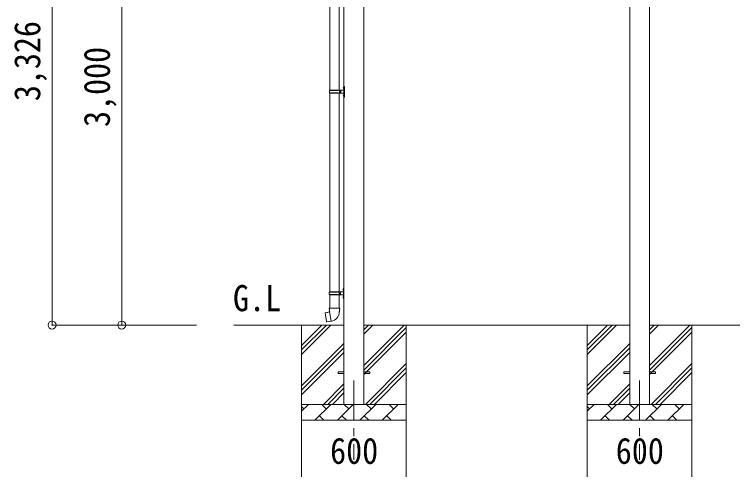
# Model space of a CAD drawing. Units: millimetres at full size, sheet at 1:50. Extents: x -14053 to 14053, y -9700 to 9700.
# Drawn here: x 115 to 4641, y -6582 to -3709 of the extents above; entities that cross this region are included whole.
import ezdxf
from ezdxf.enums import TextEntityAlignment as Align

# ---------------------------------------------------------------- set-up
doc = ezdxf.new("R2010")
doc.units = ezdxf.units.MM
doc.header["$LTSCALE"] = 50
doc.header["$PDMODE"] = 32
doc.header["$PDSIZE"] = 50
doc.linetypes.add('CHAIN1', pattern=[8, 5, -1, 1, -1])
for name, color, linetype, lineweight in [('0-0_0', 7, 'Continuous', 9), ('0-1_Defpoints', 4, 'Continuous', 9), ('0-2_TEXT1', 7, 'Continuous', 9), ('0-6_PARTS1', 6, 'Continuous', 9)]:
    doc.layers.add(name, color=color, linetype=linetype, lineweight=lineweight)
doc.styles.add('ＭＳ ゴシック', font='')
doc.styles.get('ＭＳ ゴシック').set_extended_font_data('MS Gothic')

msp = doc.modelspace()

# ---------------------------------------------------------------- linework, layer by layer
at = {"layer": '0-0_0'}
for p, q in [((2192.08, -5669.8), (1497.92, -5669.8)), ((1924.58, -5798.28), (2053.07, -5669.8)), ((1924.58, -5826.56), (2081.35, -5669.8)), ((1924.58, -5854.85), (2109.63, -5669.8)), ((1924.58, -5669.8), (1924.58, -6269.8)), ((2317.08, -5698.62), (2345.91, -5669.8)), ((2317.08, -5726.91), (2374.19, -5669.8)), ((2317.08, -5924.9), (2572.18, -5669.8)), ((3992.08, -5669.8), (2317.08, -5669.8)), ((2317.08, -5953.18), (2584.58, -5685.68)), ((2584.58, -5669.8), (2584.58, -6269.8)), ((3724.58, -5798.28), (3853.07, -5669.8)), ((3724.58, -5826.56), (3881.35, -5669.8)), ((3724.58, -5854.85), (3909.63, -5669.8)), ((3724.58, -5669.8), (3724.58, -6269.8)), ((4117.08, -5698.62), (4145.91, -5669.8)), ((4117.08, -5726.91), (4174.19, -5669.8)), ((4117.08, -5924.9), (4372.18, -5669.8)), ((5792.08, -5669.8), (4117.08, -5669.8)), ((4117.08, -5953.18), (4384.58, -5685.68)), ((4384.58, -5669.8), (4384.58, -6269.8)), ((2317.08, -5981.46), (2584.58, -5713.96)), ((4117.08, -5981.46), (4384.58, -5713.96)), ((1924.58, -6052.84), (2192.08, -5785.34)), ((3724.58, -6052.84), (3992.08, -5785.34)), ((1924.58, -6081.12), (2192.08, -5813.62)), ((3724.58, -6081.12), (3992.08, -5813.62)), ((1924.58, -6109.41), (2192.08, -5841.91)), ((3724.58, -6109.41), (3992.08, -5841.91)), ((2326.74, -6169.8), (2584.58, -5911.95)), ((4126.74, -6169.8), (4384.58, -5911.95)), ((2355.03, -6169.8), (2584.58, -5940.24)), ((2383.31, -6169.8), (2584.58, -5968.52)), ((4155.03, -6169.8), (4384.58, -5940.24)), ((4183.31, -6169.8), (4384.58, -5968.52)), ((2062.18, -6169.8), (2192.08, -6039.9)), ((3862.18, -6169.8), (3992.08, -6039.9)), ((2090.47, -6169.8), (2192.08, -6068.18)), ((2118.75, -6169.8), (2192.08, -6096.46)), ((3890.47, -6169.8), (3992.08, -6068.18)), ((3918.75, -6169.8), (3992.08, -6096.46)), ((1924.58, -6212.69), (1967.48, -6169.8)), ((1924.58, -6169.8), (2584.58, -6169.8)), ((1938.92, -6198.35), (1924.58, -6184.01)), ((2008.9, -6269.8), (2108.9, -6169.8)), ((2080.34, -6198.35), (2051.79, -6169.8)), ((2150.32, -6269.8), (2250.32, -6169.8)), ((2221.77, -6198.35), (2193.21, -6169.8)), ((2291.74, -6269.8), (2391.74, -6169.8)), ((2363.19, -6198.35), (2334.63, -6169.8)), ((2433.16, -6269.8), (2533.16, -6169.8)), ((2504.61, -6198.35), (2476.06, -6169.8)), ((2581.3, -6169.8), (2584.58, -6166.51)), ((3724.58, -6212.69), (3767.48, -6169.8)), ((3724.58, -6169.8), (4384.58, -6169.8)), ((3738.92, -6198.35), (3724.58, -6184.01)), ((3808.9, -6269.8), (3908.9, -6169.8)), ((3880.34, -6198.35), (3851.79, -6169.8)), ((3950.32, -6269.8), (4050.32, -6169.8)), ((4021.77, -6198.35), (3993.21, -6169.8)), ((4091.74, -6269.8), (4191.74, -6169.8)), ((4163.19, -6198.35), (4134.63, -6169.8)), ((4233.16, -6269.8), (4333.16, -6169.8)), ((4304.61, -6198.35), (4276.06, -6169.8)), ((4381.3, -6169.8), (4384.58, -6166.51)), ((2037.45, -6241.24), (2066.01, -6269.8)), ((2178.87, -6241.24), (2207.43, -6269.8)), ((2320.29, -6241.24), (2348.85, -6269.8)), ((2461.72, -6241.24), (2490.27, -6269.8)), ((3837.45, -6241.24), (3866.01, -6269.8)), ((3978.87, -6241.24), (4007.43, -6269.8)), ((4120.29, -6241.24), (4148.85, -6269.8)), ((4261.72, -6241.24), (4290.27, -6269.8)), ((2584.58, -6269.8), (1924.58, -6269.8)), ((4384.58, -6269.8), (3724.58, -6269.8))]:
    msp.add_line(p, q, dxfattribs=at)
at = {"layer": '0-1_Defpoints'}
for p, q in [((3992.08, -2612.3), (3992.08, -6169.8)), ((4117.08, -6169.8), (4117.08, -2612.3)), ((2192.08, -2672.3), (2192.08, -6169.8)), ((2317.08, -6169.8), (2317.08, -2672.3)), ((2154.58, -5974.3), (2154.58, -5965.3)), ((2154.58, -5965.3), (2192.08, -5965.3)), ((2317.08, -5965.3), (2354.58, -5965.3)), ((2354.58, -5974.3), (2354.58, -5965.3)), ((3954.58, -5974.3), (3954.58, -5965.3)), ((3954.58, -5965.3), (3992.08, -5965.3)), ((4117.08, -5965.3), (4154.58, -5965.3)), ((4154.58, -5974.3), (4154.58, -5965.3)), ((2154.58, -5974.3), (2192.08, -5974.3)), ((2317.08, -5974.3), (2354.58, -5974.3)), ((3954.58, -5974.3), (3992.08, -5974.3)), ((4117.08, -5974.3), (4154.58, -5974.3))]:
    msp.add_line(p, q, dxfattribs=at)
at = {"layer": '0-1_Defpoints', "color": 7, "linetype": 'CHAIN1'}
for p, q in [((2254.58, -6019.8), (2254.58, -6519.8)), ((4054.58, -6019.8), (4054.58, -6519.8))]:
    msp.add_line(p, q, dxfattribs=at)
at = {"layer": '0-2_TEXT1'}
for p, q in [((2102.08, -2933.8), (2102.08, -4188.3)), ((2162.08, -2933.8), (2162.08, -4188.3)), ((2101.58, -4190.3), (2151.92, -4190.3)), ((2101.58, -4204.3), (2151.92, -4204.3)), ((2102.08, -4206.29), (2102.08, -5460.8)), ((2102.58, -4188.3), (2102.58, -4190.3)), ((2102.58, -4188.3), (2188.58, -4188.3)), ((2102.58, -4206.3), (2102.58, -4204.3)), ((2102.58, -4206.3), (2188.58, -4206.3)), ((2161.58, -4188.3), (2161.58, -4192.8)), ((2161.58, -4206.3), (2161.58, -4201.8)), ((2162.08, -4206.29), (2162.08, -5460.8)), ((2169.58, -4188.3), (2169.58, -4197.3)), ((2169.58, -4206.3), (2169.58, -4197.3)), ((2188.28, -4171.15), (2190.33, -4172.15)), ((2188.28, -4175.44), (2190.33, -4174.45)), ((2189.55, -4169.15), (2189.55, -4177.45)), ((2189.55, -4169.15), (2190.18, -4169.15)), ((2189.55, -4177.45), (2190.18, -4177.45)), ((2190.18, -4169.15), (2190.58, -4169.55)), ((2190.18, -4169.15), (2190.18, -4177.45)), ((2190.18, -4177.45), (2190.58, -4177.05)), ((2190.33, -4172.15), (2190.94, -4173.3)), ((2190.33, -4174.45), (2190.94, -4173.3)), ((2190.58, -4165.3), (2193.58, -4163.8)), ((2190.58, -4165.3), (2190.58, -4197.3)), ((2190.58, -4169.55), (2190.58, -4177.05)), ((2190.58, -4229.3), (2190.58, -4197.3)), ((2193.58, -4163.8), (2194.58, -4163.8)), ((2193.58, -4163.8), (2193.58, -4197.3)), ((2193.58, -4230.8), (2193.58, -4197.3)), ((2194.58, -4163.8), (2194.58, -4197.3)), ((2194.58, -4230.8), (2194.58, -4197.3)), ((2188.28, -4219.15), (2190.33, -4220.15)), ((2188.28, -4223.44), (2190.33, -4222.45)), ((2189.55, -4217.15), (2189.55, -4225.45)), ((2189.55, -4217.15), (2190.18, -4217.15)), ((2189.55, -4225.45), (2190.18, -4225.45)), ((2190.18, -4217.15), (2190.58, -4217.55)), ((2190.18, -4217.15), (2190.18, -4225.45)), ((2190.18, -4225.45), (2190.58, -4225.05)), ((2190.33, -4220.15), (2190.94, -4221.3)), ((2190.33, -4222.45), (2190.94, -4221.3)), ((2190.58, -4217.55), (2190.58, -4225.05)), ((2190.58, -4229.3), (2193.58, -4230.8)), ((2193.58, -4230.8), (2194.58, -4230.8)), ((2099.08, -5462.8), (2149.42, -5462.8)), ((2100.08, -5460.8), (2100.08, -5462.8)), ((2100.08, -5460.8), (2186.08, -5460.8)), ((2159.08, -5460.8), (2159.08, -5465.3)), ((2159.08, -5478.8), (2159.08, -5474.3)), ((2167.08, -5460.8), (2167.08, -5469.8)), ((2167.08, -5478.8), (2167.08, -5469.8)), ((2185.78, -5443.65), (2187.83, -5444.65)), ((2185.78, -5447.94), (2187.83, -5446.95)), ((2187.05, -5441.65), (2187.05, -5449.95)), ((2187.05, -5441.65), (2187.68, -5441.65)), ((2187.05, -5449.95), (2187.68, -5449.95)), ((2187.68, -5441.65), (2188.08, -5442.05)), ((2187.68, -5441.65), (2187.68, -5449.95)), ((2187.68, -5449.95), (2188.08, -5449.55)), ((2187.83, -5444.65), (2188.44, -5445.8)), ((2187.83, -5446.95), (2188.44, -5445.8)), ((2188.08, -5437.8), (2191.08, -5436.3)), ((2188.08, -5437.8), (2188.08, -5469.8)), ((2188.08, -5442.05), (2188.08, -5449.55)), ((2188.08, -5501.8), (2188.08, -5469.8)), ((2191.08, -5436.3), (2192.08, -5436.3)), ((2191.08, -5436.3), (2191.08, -5469.8)), ((2191.08, -5503.3), (2191.08, -5469.8)), ((2192.08, -5436.3), (2192.08, -5469.8)), ((2192.08, -5503.3), (2192.08, -5469.8)), ((2099.08, -5476.8), (2149.42, -5476.8)), ((2100.08, -5478.8), (2100.08, -5476.8)), ((2100.08, -5478.8), (2186.08, -5478.8)), ((2102.08, -5478.8), (2102.08, -5563.72)), ((2162.08, -5478.8), (2162.08, -5563.72)), ((2185.78, -5491.65), (2187.83, -5492.65)), ((2185.78, -5495.94), (2187.83, -5494.95)), ((2187.05, -5489.65), (2187.05, -5497.95)), ((2187.05, -5489.65), (2187.68, -5489.65)), ((2187.05, -5497.95), (2187.68, -5497.95)), ((2187.68, -5489.65), (2188.08, -5490.05)), ((2187.68, -5489.65), (2187.68, -5497.95)), ((2187.68, -5497.95), (2188.08, -5497.55)), ((2187.83, -5492.65), (2188.44, -5493.8)), ((2187.83, -5494.95), (2188.44, -5493.8)), ((2188.08, -5490.05), (2188.08, -5497.55)), ((2100.23, -5563.72), (2098.08, -5564.51)), ((2098.08, -5564.51), (2098.08, -5568.12)), ((2100.23, -5563.72), (2100.32, -5568.94)), ((2100.23, -5563.72), (2132.08, -5563.72)), ((2163.93, -5563.72), (2132.08, -5563.72)), ((2163.93, -5563.72), (2163.84, -5568.94)), ((2163.93, -5563.72), (2166.08, -5564.51)), ((2166.08, -5564.51), (2166.08, -5568.12)), ((2072.81, -5593.35), (2082.44, -5647.9)), ((2086.37, -5589.57), (2086.15, -5589.81)), ((2088.33, -5589.2), (2086.37, -5589.57)), ((2088.61, -5589.35), (2088.33, -5589.2)), ((2098.08, -5568.12), (2100.32, -5568.94)), ((2100.32, -5568.94), (2100.58, -5583.72)), ((2100.58, -5583.72), (2101.93, -5585.72)), ((2111.85, -5644.22), (2101.71, -5586.75)), ((2101.74, -5585.93), (2101.74, -5586.63)), ((2101.93, -5585.72), (2101.9, -5585.73)), ((2162.27, -5585.67), (2162.2, -5587.83)), ((2163.58, -5583.72), (2162.27, -5585.67)), ((2163.84, -5568.94), (2163.58, -5583.72)), ((2166.08, -5568.12), (2163.84, -5568.94)), ((2083.6, -5648.73), (2082.44, -5647.9)), ((2111.58, -5644.13), (2083.6, -5648.73)), ((2096.46, -5646.82), (2096.18, -5646.66)), ((2098.43, -5646.49), (2096.46, -5646.82)), ((2098.64, -5646.25), (2098.43, -5646.49)), ((2112.15, -5644.98), (2111.91, -5644.32))]:
    msp.add_line(p, q, dxfattribs=at)
for points in [[(2161.58, -4192.8), (2163.58, -4192.8), (2163.58, -4197.3)], [(2161.58, -4201.8), (2163.58, -4201.8), (2163.58, -4197.3)], [(2169.58, -4192.8), (2172.58, -4192.8), (2172.58, -4197.3)], [(2169.58, -4201.8), (2172.58, -4201.8), (2172.58, -4197.3)], [(2159.08, -5465.3), (2161.08, -5465.3), (2161.08, -5469.8)], [(2159.08, -5474.3), (2161.08, -5474.3), (2161.08, -5469.8)], [(2167.08, -5465.3), (2170.08, -5465.3), (2170.08, -5469.8)], [(2167.08, -5474.3), (2170.08, -5474.3), (2170.08, -5469.8)], [(2188.08, -5501.8), (2191.08, -5503.3), (2192.08, -5503.3)], [(2101.49, -5586.93), (2073.62, -5592.18), (2072.81, -5593.35)]]:
    msp.add_lwpolyline(points, dxfattribs=at)
for centre, radius, start, end in [((2150.33, -4197.3), 49.25, 171.82876, 180.00002), ((2150.33, -4197.3), 49.25, 180.00002, 188.17127), ((2151.92, -4188.3), 2, 270, 359.99998), ((2151.92, -4206.3), 2, 0.00005, 90.00004), ((2193.88, -4173.3), 6, 136.21765, 223.78235), ((2188.58, -4186.3), 2, 270, 359.99998), ((2188.58, -4208.3), 2, 0.00005, 90.00004), ((2193.88, -4221.3), 6, 136.21765, 223.78235), ((2147.83, -5469.8), 49.25, 171.82876, 180.00002), ((2147.83, -5469.8), 49.25, 180.00002, 188.17127), ((2149.42, -5460.8), 2, 270, 359.99998), ((2191.38, -5445.8), 6, 136.21765, 223.78235), ((2186.08, -5458.8), 2, 270, 359.99998), ((2149.42, -5478.8), 2, 0.00005, 90.00004), ((2191.38, -5493.8), 6, 136.21765, 223.78235), ((2186.08, -5480.8), 2, 0.00005, 90.00004), ((2101.44, -5586.63), 0.3, 280.66842, 0), ((2101.94, -5585.93), 0.2, 100, 180), ((2101.93, -5585.72), 60.3, 279.96938, 358), ((2111.63, -5644.42), 0.3, 20, 99.33158), ((2112.34, -5644.92), 0.2, 200, 279.96938)]:
    msp.add_arc(centre, radius, start, end, dxfattribs=at)
at = {"layer": '0-6_PARTS1'}
for p, q in [((352.96, -5669.8), (352.96, -2343.82)), ((791.85, -5669.8), (791.85, -2669.8)), ((352.96, -5669.8), (1263.28, -5669.8)), ((791.85, -5669.8), (1263.28, -5669.8)), ((1924.58, -6852.87), (1924.58, -6269.8)), ((3724.58, -6852.87), (3724.58, -6269.8))]:
    msp.add_line(p, q, dxfattribs=at)
for points in [[(1924.58, -6852.87), (2584.58, -6852.87), (2584.58, -6269.8)], [(3724.58, -6852.87), (4384.58, -6852.87), (4384.58, -6269.8)]]:
    msp.add_lwpolyline(points, dxfattribs=at)
for p in [(352.96, -5669.8), (791.85, -5669.8)]:
    msp.add_point(p, dxfattribs=at)

# ---------------------------------------------------------------- texts
at = {"layer": '0-0_0', "style": 'ＭＳ ゴシック', "width": 0.9}
msp.add_text('G.L', height=165, dxfattribs=at).set_placement((1492.99, -5631.35), align=Align.BOTTOM_LEFT)
at = {"layer": '0-6_PARTS1', "color": 7, "style": 'ＭＳ ゴシック', "width": 0.9}
for s, p in [('3,326', (327.96, -4256.81)), ('3,000', (766.85, -4419.8))]:
    msp.add_text(s, height=165, rotation=90, dxfattribs=at).set_placement(p, align=Align.BOTTOM_LEFT)
for p in [(2104.58, -6594.5), (3904.58, -6594.5)]:
    msp.add_text('600', height=165, dxfattribs=at).set_placement(p, align=Align.BOTTOM_LEFT)

doc.saveas('drawing.dxf')
